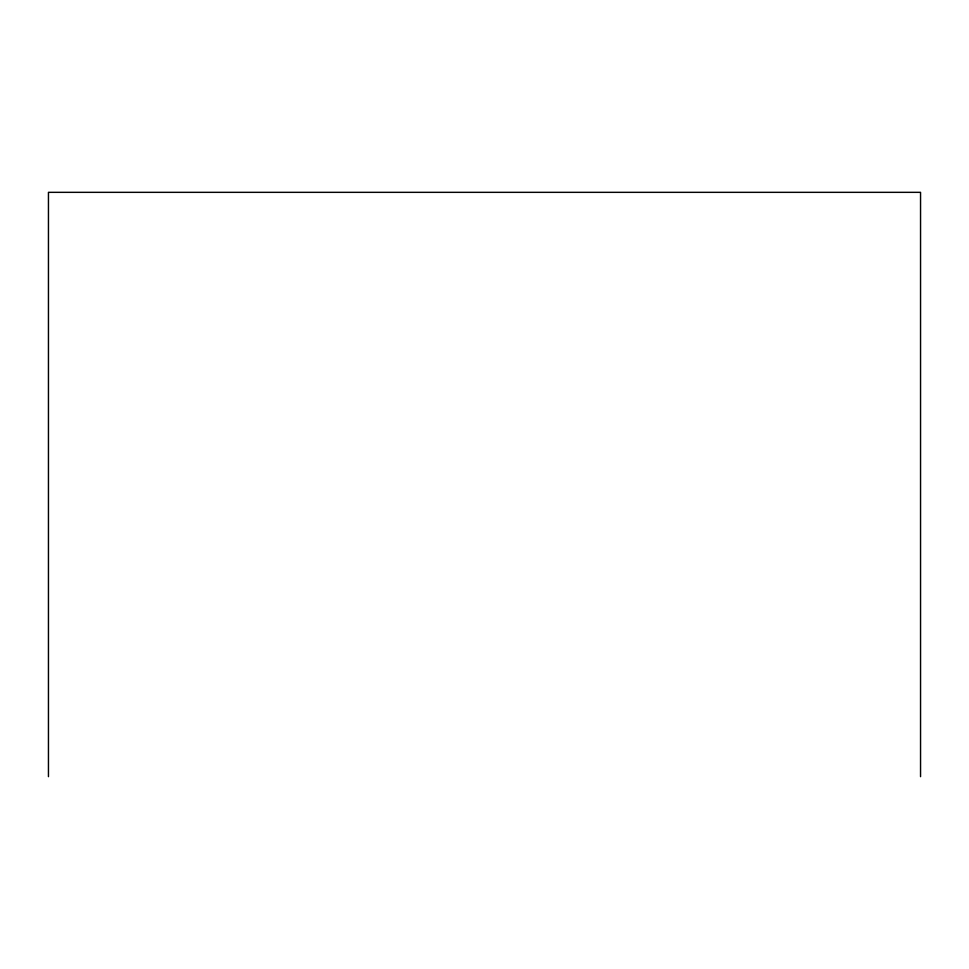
<?xml version="1.0" encoding="UTF-8"?>
<svg xmlns="http://www.w3.org/2000/svg" width="969" height="969" viewBox="0 0 969 969"><rect width="100%" height="100%" fill="white"/><g stroke="black" fill="none" stroke-linecap="round" stroke-linejoin="round"><path stroke-width="1.45" d="M920.55 776.666L920.55 192.334L48.45 192.334L48.45 776.666"/></g></svg>
